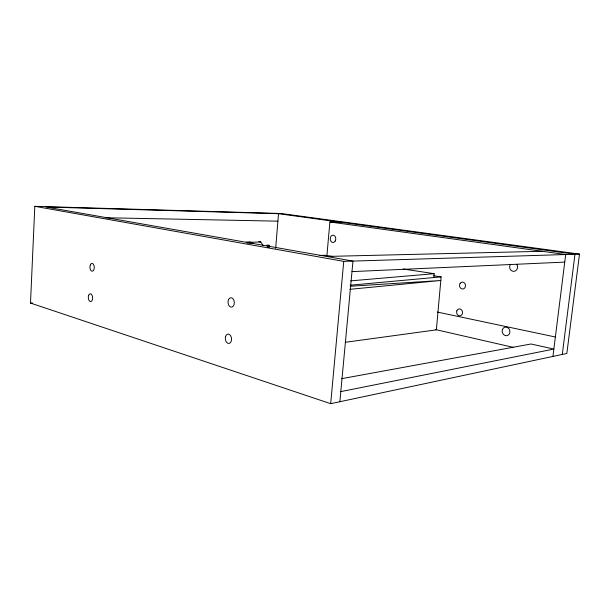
<?xml version="1.0" encoding="UTF-8"?>
<svg xmlns="http://www.w3.org/2000/svg" width="610" height="610" viewBox="0 0 610 610"><rect width="100%" height="100%" fill="white"/><g stroke="black" fill="none" stroke-linecap="round" stroke-linejoin="round"><path stroke-width="0.91" d="M30.5 303.048L34.816 206.317L281.111 213.5L579.5 254.103L566.842 353.472L330.673 403.683L30.5 303.048L32.406 302.934M267.698 247.141L267.79 245.418C263.642 244.907 272.113 245.388 267.79 245.418M268.072 247.157L268.164 245.433M268.423 247.157L268.514 245.441M268.728 247.157L268.842 245.25M268.957 247.141L269.063 245.296M269.101 247.119L269.208 245.334M433.847 277.55L434.152 273.684L403.058 268.972M433.626 275.735L441.129 276.879L436.371 329.85L345.268 342.294M275.674 248.262L278.511 213.706L574.978 254.24L562.283 354.44M326.846 256.223L329.896 221.971L340.517 222.185M330.673 403.683L343.743 261.37L579.5 254.103M339.861 401.731L352.969 261.088L45.994 207.011L278.511 213.706M552.927 356.431L565.699 254.523L329.896 221.971M340.799 391.612L553.85 349.065L531.013 343.994L341.455 378.703M349.797 289.323L440.839 280.493L350.834 286.235M350.064 285.228L441.129 276.879M350.704 280.859L434.152 273.684M319.945 255.476L324.535 255.239L332.679 256.452M351.985 271.61L564.746 262.109M263.261 245.632L260.729 241.956L248.903 242.33L252.86 242.917L247.172 243.1M246.417 242.056L250.222 241.941M326.632 256.452L542.29 251.297M105.408 217.739L277.878 221.155M258.762 241.674L260.729 241.956M34.816 206.317L343.743 261.37M437.355 312.061L555.359 336.994M435.632 329.598L513.452 347.403M516.731 264.336A4.384 3.95 87.2 0 1 516.281 270.23A4.384 3.95 87.2 0 1 510.944 270.192A4.384 3.95 87.2 0 1 510.463 264.29M228.628 299.411A4.72 3.149 86 0 0 230.801 307.074A4.72 3.149 86 0 0 234.065 300.814A4.72 3.149 86 0 0 228.628 299.411M225.517 336.674A4.705 3.111 84 0 0 228.887 343.453A4.705 3.111 84 0 0 230.885 336.194A4.705 3.111 84 0 0 225.517 336.674M90.333 264.877A3.919 2.173 88 0 0 91.881 271.183A3.919 2.173 88 0 0 94.085 265.846A3.919 2.173 88 0 0 90.333 264.877M88.709 295.194A3.904 2.15 86.8 0 0 90.257 301.523A3.904 2.15 86.8 0 0 92.438 296.323A3.904 2.15 86.8 0 0 88.709 295.194M502.434 329.499A4.369 3.851 74.9 0 0 506.521 335.736A4.369 3.851 74.9 0 0 509.106 329.003A4.369 3.851 74.9 0 0 502.434 329.499M335.225 241.019A3.668 2.76 -89.8 0 0 333.334 235.185A3.668 2.76 -89.8 0 0 330.475 240.294A3.668 2.76 -89.8 0 0 335.225 241.019M460.146 283.36A3.477 2.989 84.7 0 0 462.136 288.988A3.477 2.989 84.7 0 0 465.285 284.313A3.477 2.989 84.7 0 0 460.146 283.36M456.821 310.864A3.469 2.958 80.9 0 0 459.963 315.789A3.469 2.958 80.9 0 0 461.922 310.368A3.469 2.958 80.9 0 0 456.821 310.864"/></g></svg>
